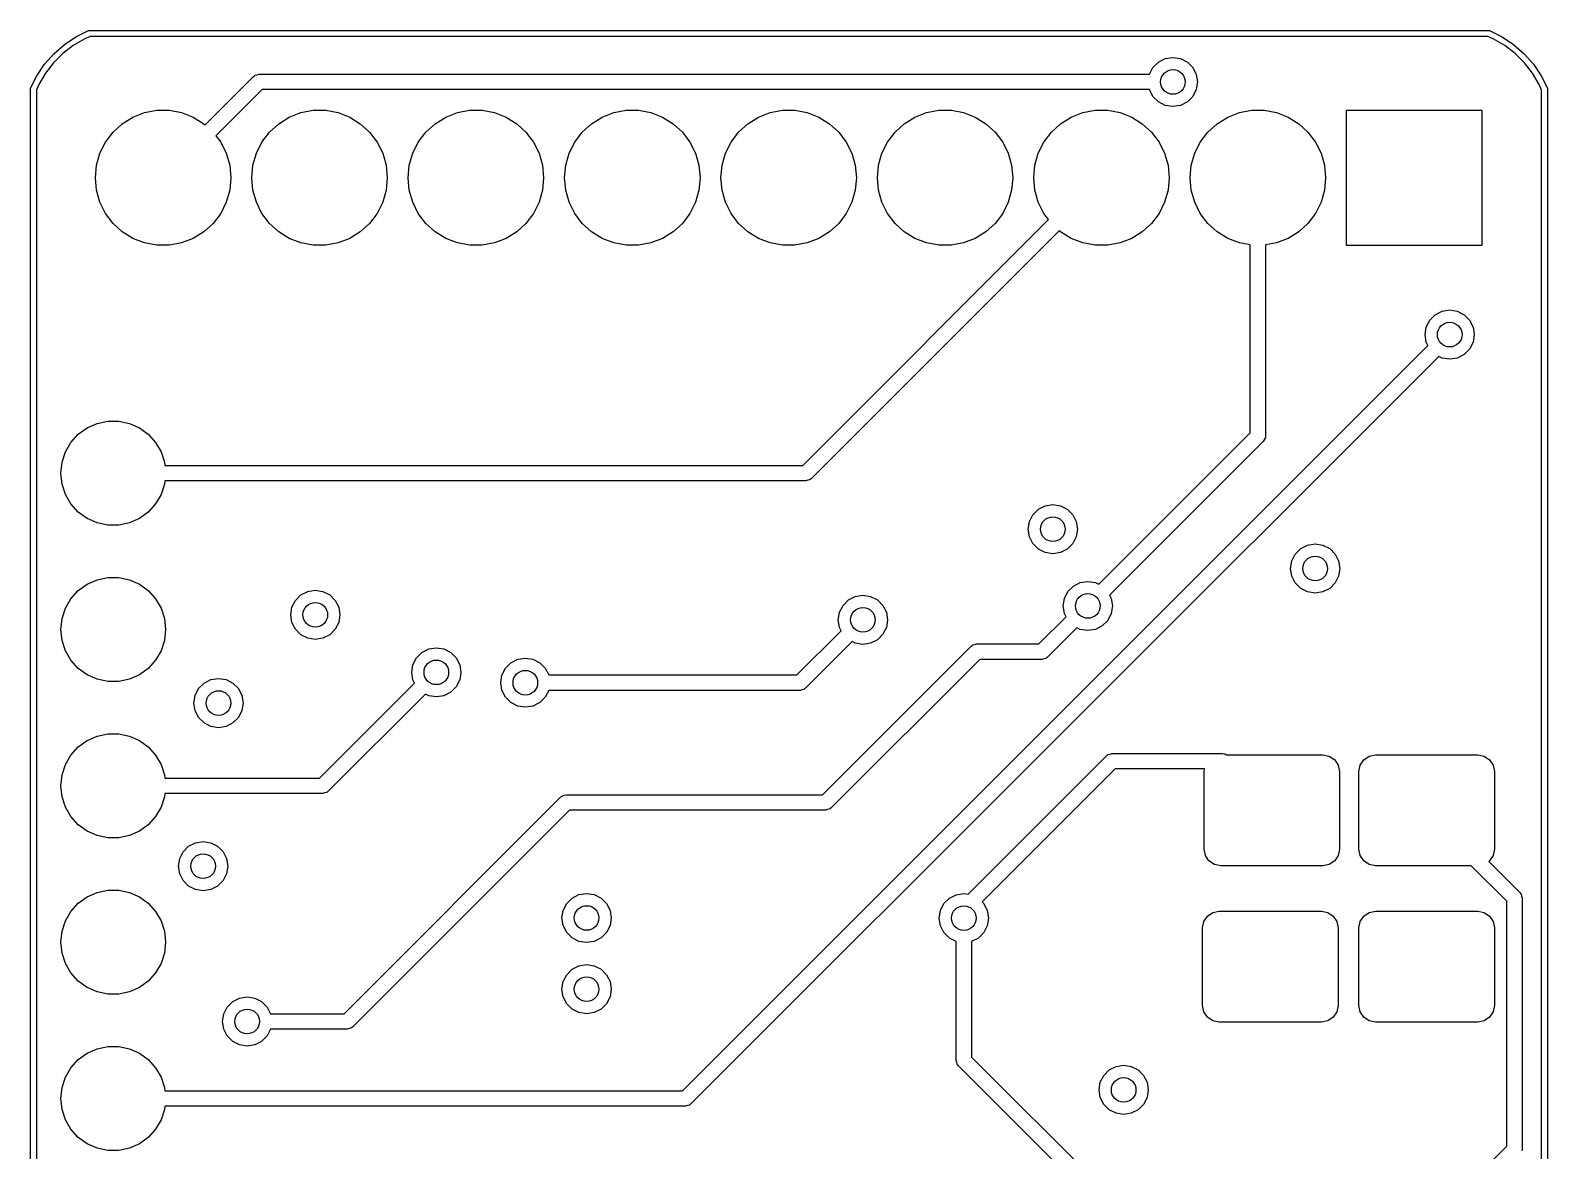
# Model space of a CAD drawing. Extents: x 48.3 to 73, y -74 to -39.4.
# Drawn here: x 48.31 to 72.95, y -57.56 to -39.36 of the extents above; entities that cross this region are included whole.
import ezdxf

# ---------------------------------------------------------------- set-up
doc = ezdxf.new("R2010")
doc.units = 0
doc.layers.add('BLACK', color=7, linetype='CONTINUOUS')

msp = doc.modelspace()

# ---------------------------------------------------------------- linework, layer by layer
at = {"layer": 'BLACK', "linetype": 'CONTINUOUS'}
for p, q in [((49.0512, -39.4626), (49.2551, -39.3624)), ((49.2551, -39.3624), (49.2673, -39.3614)), ((49.2551, -39.3624), (49.2551, -39.3624)), ((49.2673, -39.3614), (49.2741, -39.3586)), ((49.2741, -39.3586), (71.9887, -39.3586)), ((71.9887, -39.3586), (71.9956, -39.3614)), ((71.9956, -39.3614), (72.0078, -39.3624)), ((72.0078, -39.3624), (72.2117, -39.4625)), ((48.6911, -39.738), (48.8621, -39.5885)), ((49.0081, -39.6027), (48.8377, -39.7331)), ((48.8621, -39.5885), (49.0512, -39.4626)), ((49.194, -39.4958), (49.0081, -39.6027)), ((49.2841, -39.4586), (49.194, -39.4958)), ((71.9788, -39.4586), (49.2841, -39.4586)), ((72.0688, -39.4957), (71.9788, -39.4586)), ((72.2548, -39.6027), (72.0688, -39.4957)), ((72.2117, -39.4625), (72.4007, -39.5884)), ((72.4252, -39.733), (72.2548, -39.6027)), ((72.4007, -39.5884), (72.5717, -39.738)), ((48.4146, -40.0972), (48.5411, -39.9086)), ((48.5411, -39.9086), (48.6911, -39.738)), ((48.6858, -39.8845), (48.5549, -40.0545)), ((48.8377, -39.7331), (48.6858, -39.8845)), ((66.5428, -39.9624), (66.6313, -39.8739)), ((66.6313, -39.8739), (66.7428, -39.8171)), ((66.7428, -39.8171), (66.8664, -39.7975)), ((66.8664, -39.7975), (66.99, -39.8171)), ((66.99, -39.8171), (67.1015, -39.8739)), ((67.1015, -39.8739), (67.19, -39.9624)), ((72.5771, -39.8845), (72.4252, -39.733)), ((72.5717, -39.738), (72.7218, -39.9085)), ((72.7079, -40.0545), (72.5771, -39.8845)), ((72.7218, -39.9085), (72.8482, -40.0972)), ((48.3138, -40.3008), (48.4146, -40.0972)), ((48.5549, -40.0545), (48.4474, -40.2402)), ((51.1493, -40.8938), (51.9339, -40.1091)), ((51.9339, -40.1091), (51.9518, -40.0957)), ((51.9518, -40.0957), (51.9547, -40.0923)), ((51.9547, -40.0923), (51.9574, -40.0916)), ((51.9574, -40.0916), (51.9624, -40.0878)), ((51.9624, -40.0878), (51.9926, -40.0812)), ((51.9926, -40.0812), (52.0223, -40.0725)), ((52.0223, -40.0725), (66.4867, -40.0725)), ((66.4867, -40.0725), (66.5428, -39.9624)), ((67.19, -39.9624), (67.2468, -40.0739)), ((67.2468, -40.0739), (67.2664, -40.1975)), ((72.8155, -40.2402), (72.7079, -40.0545)), ((72.8482, -40.0972), (72.949, -40.3008)), ((48.31, -40.32), (48.3128, -40.3131)), ((48.31, -73.0768), (48.31, -40.32)), ((48.3128, -40.3131), (48.3138, -40.3008)), ((48.4474, -40.2402), (48.41, -40.33)), ((48.41, -40.33), (48.41, -73.0668)), ((52.0741, -40.3225), (51.3245, -41.0721)), ((66.4867, -40.3225), (52.0741, -40.3225)), ((66.5428, -40.4326), (66.4867, -40.3225)), ((67.2468, -40.3211), (67.19, -40.4326)), ((67.2664, -40.1975), (67.2468, -40.3211)), ((72.8528, -40.3299), (72.8155, -40.2402)), ((72.8528, -73.0668), (72.8528, -40.3299)), ((72.949, -40.3008), (72.949, -40.3008)), ((72.949, -40.3008), (72.95, -40.3131)), ((72.95, -40.3131), (72.9528, -40.32)), ((72.9528, -40.32), (72.9528, -73.0768)), ((50.1654, -40.6954), (50.3649, -40.6581)), ((50.3649, -40.6581), (50.5679, -40.6581)), ((50.5679, -40.6581), (50.7674, -40.6954)), ((52.7054, -40.6954), (52.9049, -40.6581)), ((52.9049, -40.6581), (53.1079, -40.6581)), ((53.1079, -40.6581), (53.3074, -40.6954)), ((55.2454, -40.6954), (55.4449, -40.6581)), ((55.4449, -40.6581), (55.6479, -40.6581)), ((55.6479, -40.6581), (55.8474, -40.6954)), ((57.7854, -40.6954), (57.9849, -40.6581)), ((57.9849, -40.6581), (58.1879, -40.6581)), ((58.1879, -40.6581), (58.3874, -40.6954)), ((60.3254, -40.6954), (60.5249, -40.6581)), ((60.5249, -40.6581), (60.7279, -40.6581)), ((60.7279, -40.6581), (60.9274, -40.6954)), ((62.8654, -40.6954), (63.0649, -40.6581)), ((63.0649, -40.6581), (63.2679, -40.6581)), ((63.2679, -40.6581), (63.4674, -40.6954)), ((65.4054, -40.6954), (65.6049, -40.6581)), ((65.6049, -40.6581), (65.8079, -40.6581)), ((65.8079, -40.6581), (66.0074, -40.6954)), ((66.6313, -40.5211), (66.5428, -40.4326)), ((66.7428, -40.5779), (66.6313, -40.5211)), ((66.8664, -40.5975), (66.7428, -40.5779)), ((66.99, -40.5779), (66.8664, -40.5975)), ((67.1015, -40.5211), (66.99, -40.5779)), ((67.19, -40.4326), (67.1015, -40.5211)), ((67.9454, -40.6954), (68.1449, -40.6581)), ((68.1449, -40.6581), (68.3479, -40.6581)), ((68.3479, -40.6581), (68.5474, -40.6954)), ((69.6864, -42.8534), (69.6864, -40.6534)), ((69.6864, -40.6534), (71.8864, -40.6534)), ((71.8864, -40.6534), (71.8864, -42.8534)), ((49.6535, -41.0123), (49.8035, -40.8756)), ((49.8035, -40.8756), (49.9761, -40.7687)), ((49.9761, -40.7687), (50.1654, -40.6954)), ((50.7674, -40.6954), (50.9567, -40.7687)), ((50.9567, -40.7687), (51.1293, -40.8756)), ((51.1293, -40.8756), (51.1493, -40.8938)), ((52.1935, -41.0123), (52.3435, -40.8756)), ((52.3435, -40.8756), (52.5161, -40.7687)), ((52.5161, -40.7687), (52.7054, -40.6954)), ((53.3074, -40.6954), (53.4967, -40.7687)), ((53.4967, -40.7687), (53.6693, -40.8756)), ((53.6693, -40.8756), (53.8193, -41.0123)), ((54.7335, -41.0123), (54.8835, -40.8756)), ((54.8835, -40.8756), (55.0561, -40.7687)), ((55.0561, -40.7687), (55.2454, -40.6954)), ((55.8474, -40.6954), (56.0367, -40.7687)), ((56.0367, -40.7687), (56.2093, -40.8756)), ((56.2093, -40.8756), (56.3593, -41.0123)), ((57.2735, -41.0123), (57.4235, -40.8756)), ((57.4235, -40.8756), (57.5961, -40.7687)), ((57.5961, -40.7687), (57.7854, -40.6954)), ((58.3874, -40.6954), (58.5767, -40.7687)), ((58.5767, -40.7687), (58.7493, -40.8756)), ((58.7493, -40.8756), (58.8993, -41.0123)), ((59.8135, -41.0123), (59.9635, -40.8756)), ((59.9635, -40.8756), (60.1361, -40.7687)), ((60.1361, -40.7687), (60.3254, -40.6954)), ((60.9274, -40.6954), (61.1167, -40.7687)), ((61.1167, -40.7687), (61.2893, -40.8756)), ((61.2893, -40.8756), (61.4393, -41.0123)), ((62.3535, -41.0123), (62.5035, -40.8756)), ((62.5035, -40.8756), (62.6761, -40.7687)), ((62.6761, -40.7687), (62.8654, -40.6954)), ((63.4674, -40.6954), (63.6567, -40.7687)), ((63.6567, -40.7687), (63.8293, -40.8756)), ((63.8293, -40.8756), (63.9793, -41.0123)), ((64.8935, -41.0123), (65.0435, -40.8756)), ((65.0435, -40.8756), (65.2161, -40.7687)), ((65.2161, -40.7687), (65.4054, -40.6954)), ((66.0074, -40.6954), (66.1967, -40.7687)), ((66.1967, -40.7687), (66.3693, -40.8756)), ((66.3693, -40.8756), (66.5193, -41.0123)), ((67.4335, -41.0123), (67.5835, -40.8756)), ((67.5835, -40.8756), (67.7561, -40.7687)), ((67.7561, -40.7687), (67.9454, -40.6954)), ((68.5474, -40.6954), (68.7367, -40.7687)), ((68.7367, -40.7687), (68.9093, -40.8756)), ((68.9093, -40.8756), (69.0593, -41.0123)), ((49.5312, -41.1743), (49.6535, -41.0123)), ((51.3245, -41.0721), (51.4017, -41.1743)), ((52.0712, -41.1743), (52.1935, -41.0123)), ((53.8193, -41.0123), (53.9417, -41.1743)), ((54.6112, -41.1743), (54.7335, -41.0123)), ((56.3593, -41.0123), (56.4817, -41.1743)), ((57.1512, -41.1743), (57.2735, -41.0123)), ((58.8993, -41.0123), (59.0217, -41.1743)), ((59.6912, -41.1743), (59.8135, -41.0123)), ((61.4393, -41.0123), (61.5617, -41.1743)), ((62.2312, -41.1743), (62.3535, -41.0123)), ((63.9793, -41.0123), (64.1017, -41.1743)), ((64.7712, -41.1743), (64.8935, -41.0123)), ((66.5193, -41.0123), (66.6417, -41.1743)), ((67.3112, -41.1743), (67.4335, -41.0123)), ((69.0593, -41.0123), (69.1817, -41.1743)), ((49.3851, -41.5513), (49.4407, -41.356)), ((49.4407, -41.356), (49.5312, -41.1743)), ((51.4017, -41.1743), (51.4921, -41.356)), ((51.4921, -41.356), (51.5477, -41.5513)), ((51.9251, -41.5513), (51.9807, -41.356)), ((51.9807, -41.356), (52.0712, -41.1743)), ((53.9417, -41.1743), (54.0321, -41.356)), ((54.0321, -41.356), (54.0877, -41.5513)), ((54.4651, -41.5513), (54.5207, -41.356)), ((54.5207, -41.356), (54.6112, -41.1743)), ((56.4817, -41.1743), (56.5721, -41.356)), ((56.5721, -41.356), (56.6277, -41.5513)), ((57.0052, -41.5513), (57.0607, -41.356)), ((57.0607, -41.356), (57.1512, -41.1743)), ((59.0217, -41.1743), (59.1121, -41.356)), ((59.1121, -41.356), (59.1677, -41.5513)), ((59.5451, -41.5513), (59.6007, -41.356)), ((59.6007, -41.356), (59.6912, -41.1743)), ((61.5617, -41.1743), (61.6521, -41.356)), ((61.6521, -41.356), (61.7077, -41.5513)), ((62.0851, -41.5513), (62.1407, -41.356)), ((62.1407, -41.356), (62.2312, -41.1743)), ((64.1017, -41.1743), (64.1921, -41.356)), ((64.1921, -41.356), (64.2477, -41.5513)), ((64.6251, -41.5513), (64.6807, -41.356)), ((64.6807, -41.356), (64.7712, -41.1743)), ((66.6417, -41.1743), (66.7321, -41.356)), ((66.7321, -41.356), (66.7877, -41.5513)), ((67.1651, -41.5513), (67.2207, -41.356)), ((67.2207, -41.356), (67.3112, -41.1743)), ((69.1817, -41.1743), (69.2721, -41.356)), ((69.2721, -41.356), (69.3277, -41.5513)), ((49.3664, -41.7534), (49.3851, -41.5513)), ((51.5477, -41.5513), (51.5664, -41.7534)), ((51.9064, -41.7534), (51.9251, -41.5513)), ((54.0877, -41.5513), (54.1064, -41.7534)), ((54.4464, -41.7534), (54.4651, -41.5513)), ((56.6277, -41.5513), (56.6464, -41.7534)), ((56.9864, -41.7534), (57.0052, -41.5513)), ((59.1677, -41.5513), (59.1864, -41.7534)), ((59.5264, -41.7534), (59.5451, -41.5513)), ((61.7077, -41.5513), (61.7264, -41.7534)), ((62.0664, -41.7534), (62.0851, -41.5513)), ((64.2477, -41.5513), (64.2664, -41.7534)), ((64.6064, -41.7534), (64.6251, -41.5513)), ((66.7877, -41.5513), (66.8064, -41.7534)), ((67.1464, -41.7534), (67.1651, -41.5513)), ((69.3277, -41.5513), (69.3464, -41.7534)), ((49.3851, -41.9555), (49.3664, -41.7534)), ((51.5664, -41.7534), (51.5477, -41.9555)), ((51.9251, -41.9555), (51.9064, -41.7534)), ((54.1064, -41.7534), (54.0877, -41.9555)), ((54.4651, -41.9555), (54.4464, -41.7534)), ((56.6464, -41.7534), (56.6277, -41.9555)), ((57.0052, -41.9555), (56.9864, -41.7534)), ((59.1864, -41.7534), (59.1677, -41.9555)), ((59.5451, -41.9555), (59.5264, -41.7534)), ((61.7264, -41.7534), (61.7077, -41.9555)), ((62.0851, -41.9555), (62.0664, -41.7534)), ((64.2664, -41.7534), (64.2477, -41.9555)), ((64.6251, -41.9555), (64.6064, -41.7534)), ((66.8064, -41.7534), (66.7877, -41.9555)), ((67.1651, -41.9555), (67.1464, -41.7534)), ((69.3464, -41.7534), (69.3277, -41.9555)), ((49.4407, -42.1507), (49.3851, -41.9555)), ((51.5477, -41.9555), (51.4921, -42.1507)), ((51.9807, -42.1507), (51.9251, -41.9555)), ((54.0877, -41.9555), (54.0321, -42.1507)), ((54.5207, -42.1507), (54.4651, -41.9555)), ((56.6277, -41.9555), (56.5721, -42.1507)), ((57.0607, -42.1507), (57.0052, -41.9555)), ((59.1677, -41.9555), (59.1121, -42.1507)), ((59.6007, -42.1507), (59.5451, -41.9555)), ((61.7077, -41.9555), (61.6521, -42.1507)), ((62.1407, -42.1507), (62.0851, -41.9555)), ((64.2477, -41.9555), (64.1921, -42.1507)), ((64.6807, -42.1507), (64.6251, -41.9555)), ((66.7877, -41.9555), (66.7321, -42.1507)), ((67.2207, -42.1507), (67.1651, -41.9555)), ((69.3277, -41.9555), (69.2721, -42.1507)), ((49.5312, -42.3325), (49.4407, -42.1507)), ((49.6535, -42.4944), (49.5312, -42.3325)), ((51.4017, -42.3325), (51.2793, -42.4944)), ((51.4921, -42.1507), (51.4017, -42.3325)), ((52.0712, -42.3325), (51.9807, -42.1507)), ((52.1935, -42.4944), (52.0712, -42.3325)), ((53.9417, -42.3325), (53.8193, -42.4944)), ((54.0321, -42.1507), (53.9417, -42.3325)), ((54.6112, -42.3325), (54.5207, -42.1507)), ((54.7335, -42.4944), (54.6112, -42.3325)), ((56.4817, -42.3325), (56.3593, -42.4944)), ((56.5721, -42.1507), (56.4817, -42.3325)), ((57.1512, -42.3325), (57.0607, -42.1507)), ((57.2735, -42.4944), (57.1512, -42.3325)), ((59.0217, -42.3325), (58.8993, -42.4944)), ((59.1121, -42.1507), (59.0217, -42.3325)), ((59.6912, -42.3325), (59.6007, -42.1507)), ((59.8135, -42.4944), (59.6912, -42.3325)), ((61.5617, -42.3325), (61.4393, -42.4944)), ((61.6521, -42.1507), (61.5617, -42.3325)), ((62.2312, -42.3325), (62.1407, -42.1507)), ((62.3535, -42.4944), (62.2312, -42.3325)), ((64.1017, -42.3325), (63.9793, -42.4944)), ((64.1921, -42.1507), (64.1017, -42.3325)), ((64.7712, -42.3325), (64.6807, -42.1507)), ((64.8484, -42.4347), (64.7712, -42.3325)), ((66.6417, -42.3325), (66.5193, -42.4944)), ((66.7321, -42.1507), (66.6417, -42.3325)), ((67.3112, -42.3325), (67.2207, -42.1507)), ((67.4335, -42.4944), (67.3112, -42.3325)), ((69.1817, -42.3325), (69.0593, -42.4944)), ((69.2721, -42.1507), (69.1817, -42.3325)), ((49.8035, -42.6312), (49.6535, -42.4944)), ((49.9761, -42.7381), (49.8035, -42.6312)), ((51.1293, -42.6312), (50.9567, -42.7381)), ((51.2793, -42.4944), (51.1293, -42.6312)), ((52.3435, -42.6312), (52.1935, -42.4944)), ((52.5161, -42.7381), (52.3435, -42.6312)), ((53.6693, -42.6312), (53.4967, -42.7381)), ((53.8193, -42.4944), (53.6693, -42.6312)), ((54.8835, -42.6312), (54.7335, -42.4944)), ((55.0561, -42.7381), (54.8835, -42.6312)), ((56.2093, -42.6312), (56.0367, -42.7381)), ((56.3593, -42.4944), (56.2093, -42.6312)), ((57.4235, -42.6312), (57.2735, -42.4944)), ((57.5961, -42.7381), (57.4235, -42.6312)), ((58.7493, -42.6312), (58.5767, -42.7381)), ((58.8993, -42.4944), (58.7493, -42.6312)), ((59.9635, -42.6312), (59.8135, -42.4944)), ((60.1361, -42.7381), (59.9635, -42.6312)), ((60.8546, -46.4284), (64.8484, -42.4347)), ((65.0236, -42.613), (60.9948, -46.6418)), ((61.2893, -42.6312), (61.1167, -42.7381)), ((61.4393, -42.4944), (61.2893, -42.6312)), ((62.5035, -42.6312), (62.3535, -42.4944)), ((62.6761, -42.7381), (62.5035, -42.6312)), ((63.8293, -42.6312), (63.6567, -42.7381)), ((63.9793, -42.4944), (63.8293, -42.6312)), ((65.0435, -42.6312), (65.0236, -42.613)), ((65.2161, -42.7381), (65.0435, -42.6312)), ((66.3693, -42.6312), (66.1967, -42.7381)), ((66.5193, -42.4944), (66.3693, -42.6312)), ((67.5835, -42.6312), (67.4335, -42.4944)), ((67.7561, -42.7381), (67.5835, -42.6312)), ((68.9093, -42.6312), (68.7367, -42.7381)), ((69.0593, -42.4944), (68.9093, -42.6312)), ((50.1654, -42.8114), (49.9761, -42.7381)), ((50.3649, -42.8487), (50.1654, -42.8114)), ((50.5679, -42.8487), (50.3649, -42.8487)), ((50.7674, -42.8114), (50.5679, -42.8487)), ((50.9567, -42.7381), (50.7674, -42.8114)), ((52.7054, -42.8114), (52.5161, -42.7381)), ((52.9049, -42.8487), (52.7054, -42.8114)), ((53.1079, -42.8487), (52.9049, -42.8487)), ((53.3074, -42.8114), (53.1079, -42.8487)), ((53.4967, -42.7381), (53.3074, -42.8114)), ((55.2454, -42.8114), (55.0561, -42.7381)), ((55.4449, -42.8487), (55.2454, -42.8114)), ((55.6479, -42.8487), (55.4449, -42.8487)), ((55.8474, -42.8114), (55.6479, -42.8487)), ((56.0367, -42.7381), (55.8474, -42.8114)), ((57.7854, -42.8114), (57.5961, -42.7381)), ((57.9849, -42.8487), (57.7854, -42.8114)), ((58.1879, -42.8487), (57.9849, -42.8487)), ((58.3874, -42.8114), (58.1879, -42.8487)), ((58.5767, -42.7381), (58.3874, -42.8114)), ((60.3254, -42.8114), (60.1361, -42.7381)), ((60.5249, -42.8487), (60.3254, -42.8114)), ((60.7279, -42.8487), (60.5249, -42.8487)), ((60.9274, -42.8114), (60.7279, -42.8487)), ((61.1167, -42.7381), (60.9274, -42.8114)), ((62.8654, -42.8114), (62.6761, -42.7381)), ((63.0649, -42.8487), (62.8654, -42.8114)), ((63.2679, -42.8487), (63.0649, -42.8487)), ((63.4674, -42.8114), (63.2679, -42.8487)), ((63.6567, -42.7381), (63.4674, -42.8114)), ((65.4054, -42.8114), (65.2161, -42.7381)), ((65.6049, -42.8487), (65.4054, -42.8114)), ((65.8079, -42.8487), (65.6049, -42.8487)), ((66.0074, -42.8114), (65.8079, -42.8487)), ((66.1967, -42.7381), (66.0074, -42.8114)), ((67.9454, -42.8114), (67.7561, -42.7381)), ((68.1214, -42.8443), (67.9454, -42.8114)), ((68.1214, -45.898), (68.1214, -42.8443)), ((68.5474, -42.8114), (68.3714, -42.8443)), ((68.3714, -42.8443), (68.3714, -45.9498)), ((68.7367, -42.7381), (68.5474, -42.8114)), ((71.8864, -42.8534), (69.6864, -42.8534)), ((70.9815, -44.1788), (71.0383, -44.0673)), ((71.0383, -44.0673), (71.1268, -43.9788)), ((71.1268, -43.9788), (71.2383, -43.922)), ((71.2383, -43.922), (71.3619, -43.9024)), ((71.3619, -43.9024), (71.4855, -43.922)), ((71.4855, -43.922), (71.597, -43.9788)), ((71.597, -43.9788), (71.6855, -44.0673)), ((71.6855, -44.0673), (71.7423, -44.1788)), ((70.9619, -44.3024), (70.9815, -44.1788)), ((70.9815, -44.426), (70.9619, -44.3024)), ((71.7423, -44.1788), (71.7619, -44.3024)), ((71.7619, -44.3024), (71.7423, -44.426)), ((58.8991, -56.5884), (71.0085, -44.479)), ((71.0085, -44.479), (70.9815, -44.426)), ((71.6855, -44.5375), (71.597, -44.626)), ((71.7423, -44.426), (71.6855, -44.5375)), ((71.1853, -44.6558), (59.0393, -56.8018)), ((71.2383, -44.6828), (71.1853, -44.6558)), ((71.3619, -44.7024), (71.2383, -44.6828)), ((71.4855, -44.6828), (71.3619, -44.7024)), ((71.597, -44.626), (71.4855, -44.6828)), ((49.0877, -45.9217), (49.2314, -45.8173)), ((49.2314, -45.8173), (49.3938, -45.745)), ((49.3938, -45.745), (49.5676, -45.708)), ((49.5676, -45.708), (49.7453, -45.708)), ((49.7453, -45.708), (49.9191, -45.745)), ((49.9191, -45.745), (50.0814, -45.8173)), ((50.0814, -45.8173), (50.2252, -45.9217)), ((48.8799, -46.2077), (48.9688, -46.0538)), ((48.9688, -46.0538), (49.0877, -45.9217)), ((50.2252, -45.9217), (50.3441, -46.0538)), ((50.3441, -46.0538), (50.4329, -46.2077)), ((65.6616, -48.3578), (68.1214, -45.898)), ((68.3348, -46.0382), (65.8384, -48.5346)), ((68.3496, -46.011), (68.3348, -46.0382)), ((68.3664, -45.985), (68.3496, -46.011)), ((68.3673, -45.9787), (68.3664, -45.985)), ((68.3686, -45.9764), (68.3673, -45.9787)), ((68.3714, -45.9498), (68.3682, -45.9719)), ((68.3682, -45.9719), (68.3686, -45.9764)), ((48.825, -46.3767), (48.8799, -46.2077)), ((50.4329, -46.2077), (50.4878, -46.3767)), ((48.8064, -46.5534), (48.825, -46.3767)), ((48.825, -46.7301), (48.8064, -46.5534)), ((50.4878, -46.3767), (50.4933, -46.4284)), ((50.4933, -46.4284), (60.8546, -46.4284)), ((48.8799, -46.8991), (48.825, -46.7301)), ((50.4878, -46.7301), (50.4329, -46.8991)), ((50.4933, -46.6784), (50.4878, -46.7301)), ((60.9064, -46.6784), (50.4933, -46.6784)), ((60.9361, -46.6697), (60.9064, -46.6784)), ((60.9663, -46.6631), (60.9361, -46.6697)), ((60.9714, -46.6593), (60.9663, -46.6631)), ((60.974, -46.6585), (60.9714, -46.6593)), ((60.9769, -46.6551), (60.974, -46.6585)), ((60.9948, -46.6418), (60.9769, -46.6551)), ((48.9688, -47.053), (48.8799, -46.8991)), ((49.0877, -47.1851), (48.9688, -47.053)), ((50.3441, -47.053), (50.2252, -47.1851)), ((50.4329, -46.8991), (50.3441, -47.053)), ((64.7928, -47.083), (64.9164, -47.0634)), ((64.9164, -47.0634), (65.04, -47.083)), ((49.2314, -47.2895), (49.0877, -47.1851)), ((49.3938, -47.3618), (49.2314, -47.2895)), ((50.0814, -47.2895), (49.9191, -47.3618)), ((50.2252, -47.1851), (50.0814, -47.2895)), ((64.536, -47.3398), (64.5928, -47.2283)), ((64.5928, -47.2283), (64.6813, -47.1398)), ((64.6813, -47.1398), (64.7928, -47.083)), ((65.04, -47.083), (65.1515, -47.1398)), ((65.1515, -47.1398), (65.24, -47.2283)), ((65.24, -47.2283), (65.2968, -47.3398)), ((49.5676, -47.3987), (49.3938, -47.3618)), ((49.7453, -47.3987), (49.5676, -47.3987)), ((49.9191, -47.3618), (49.7453, -47.3987)), ((64.5164, -47.4634), (64.536, -47.3398)), ((64.536, -47.587), (64.5164, -47.4634)), ((65.2968, -47.3398), (65.3164, -47.4634)), ((65.3164, -47.4634), (65.2968, -47.587)), ((64.5928, -47.6985), (64.536, -47.587)), ((64.6813, -47.787), (64.5928, -47.6985)), ((64.7928, -47.8438), (64.6813, -47.787)), ((65.1515, -47.787), (65.04, -47.8438)), ((65.24, -47.6985), (65.1515, -47.787)), ((65.2968, -47.587), (65.24, -47.6985)), ((68.8539, -47.8672), (68.9424, -47.7787)), ((68.9424, -47.7787), (69.0539, -47.7219)), ((69.0539, -47.7219), (69.1775, -47.7023)), ((69.1775, -47.7023), (69.3011, -47.7219)), ((69.3011, -47.7219), (69.4126, -47.7787)), ((69.4126, -47.7787), (69.5011, -47.8672)), ((64.9164, -47.8634), (64.7928, -47.8438)), ((65.04, -47.8438), (64.9164, -47.8634)), ((68.7775, -48.1023), (68.797, -47.9787)), ((68.797, -47.9787), (68.8539, -47.8672)), ((69.5011, -47.8672), (69.5579, -47.9787)), ((69.5579, -47.9787), (69.5775, -48.1023)), ((49.2314, -48.3573), (49.3938, -48.285)), ((49.3938, -48.285), (49.5676, -48.248)), ((49.5676, -48.248), (49.7453, -48.248)), ((49.7453, -48.248), (49.9191, -48.285)), ((49.9191, -48.285), (50.0814, -48.3573)), ((68.797, -48.2259), (68.7775, -48.1023)), ((68.8539, -48.3374), (68.797, -48.2259)), ((69.5579, -48.2259), (69.5011, -48.3374)), ((69.5775, -48.1023), (69.5579, -48.2259)), ((48.9688, -48.5938), (49.0877, -48.4617)), ((49.0877, -48.4617), (49.2314, -48.3573)), ((50.0814, -48.3573), (50.2252, -48.4617)), ((50.2252, -48.4617), (50.3441, -48.5938)), ((52.6144, -48.6198), (52.7029, -48.5313)), ((52.7029, -48.5313), (52.8144, -48.4745)), ((52.8144, -48.4745), (52.938, -48.4549)), ((52.938, -48.4549), (53.0616, -48.4745)), ((53.0616, -48.4745), (53.1731, -48.5313)), ((53.1731, -48.5313), (53.2616, -48.6198)), ((61.7085, -48.5559), (61.8321, -48.5363)), ((61.8321, -48.5363), (61.9557, -48.5559)), ((65.1046, -48.5876), (65.1614, -48.4761)), ((65.1614, -48.4761), (65.2499, -48.3876)), ((65.2499, -48.3876), (65.3614, -48.3308)), ((65.3614, -48.3308), (65.485, -48.3112)), ((65.485, -48.3112), (65.6086, -48.3308)), ((65.6086, -48.3308), (65.6616, -48.3578)), ((65.8384, -48.5346), (65.8654, -48.5876)), ((68.9424, -48.4259), (68.8539, -48.3374)), ((69.0539, -48.4828), (68.9424, -48.4259)), ((69.1775, -48.5023), (69.0539, -48.4828)), ((69.3011, -48.4828), (69.1775, -48.5023)), ((69.4126, -48.4259), (69.3011, -48.4828)), ((69.5011, -48.3374), (69.4126, -48.4259)), ((48.825, -48.9167), (48.8799, -48.7477)), ((48.8799, -48.7477), (48.9688, -48.5938)), ((50.3441, -48.5938), (50.4329, -48.7477)), ((50.4329, -48.7477), (50.4878, -48.9167)), ((52.538, -48.8549), (52.5576, -48.7313)), ((52.5576, -48.7313), (52.6144, -48.6198)), ((53.2616, -48.6198), (53.3184, -48.7313)), ((53.3184, -48.7313), (53.338, -48.8549)), ((61.4517, -48.8127), (61.5085, -48.7012)), ((61.5085, -48.7012), (61.597, -48.6127)), ((61.597, -48.6127), (61.7085, -48.5559)), ((61.9557, -48.5559), (62.0672, -48.6127)), ((62.0672, -48.6127), (62.1557, -48.7012)), ((62.1557, -48.7012), (62.2125, -48.8127)), ((65.085, -48.7112), (65.1046, -48.5876)), ((65.1046, -48.8348), (65.085, -48.7112)), ((65.8654, -48.5876), (65.885, -48.7112)), ((65.885, -48.7112), (65.8654, -48.8348)), ((48.8064, -49.0934), (48.825, -48.9167)), ((50.4878, -48.9167), (50.5064, -49.0934)), ((52.5576, -48.9785), (52.538, -48.8549)), ((52.6144, -49.09), (52.5576, -48.9785)), ((53.3184, -48.9785), (53.2616, -49.09)), ((53.338, -48.8549), (53.3184, -48.9785)), ((61.4321, -48.9363), (61.4517, -48.8127)), ((61.4517, -49.0599), (61.4321, -48.9363)), ((62.2125, -48.8127), (62.2321, -48.9363)), ((62.2321, -48.9363), (62.2125, -49.0599)), ((64.691, -49.3284), (65.1316, -48.8878)), ((65.1316, -48.8878), (65.1046, -48.8348)), ((65.7201, -49.0348), (65.6086, -49.0916)), ((65.8086, -48.9463), (65.7201, -49.0348)), ((65.8654, -48.8348), (65.8086, -48.9463)), ((48.825, -49.2701), (48.8064, -49.0934)), ((48.8799, -49.4391), (48.825, -49.2701)), ((50.4878, -49.2701), (50.4329, -49.4391)), ((50.5064, -49.0934), (50.4878, -49.2701)), ((52.7029, -49.1785), (52.6144, -49.09)), ((52.8144, -49.2353), (52.7029, -49.1785)), ((52.938, -49.2549), (52.8144, -49.2353)), ((53.0616, -49.2353), (52.938, -49.2549)), ((53.1731, -49.1785), (53.0616, -49.2353)), ((53.2616, -49.09), (53.1731, -49.1785)), ((60.7588, -49.8328), (61.4787, -49.1129)), ((61.4787, -49.1129), (61.4517, -49.0599)), ((62.0672, -49.2599), (61.9557, -49.3167)), ((62.1557, -49.1714), (62.0672, -49.2599)), ((62.2125, -49.0599), (62.1557, -49.1714)), ((65.3084, -49.0646), (64.8312, -49.5418)), ((65.3614, -49.0916), (65.3084, -49.0646)), ((65.485, -49.1112), (65.3614, -49.0916)), ((65.6086, -49.0916), (65.485, -49.1112)), ((48.9688, -49.593), (48.8799, -49.4391)), ((50.4329, -49.4391), (50.3441, -49.593)), ((54.5802, -49.5546), (54.6687, -49.4661)), ((54.6687, -49.4661), (54.7802, -49.4093)), ((54.7802, -49.4093), (54.9038, -49.3897)), ((54.9038, -49.3897), (55.0274, -49.4093)), ((55.0274, -49.4093), (55.1389, -49.4661)), ((55.1389, -49.4661), (55.2274, -49.5546)), ((61.6555, -49.2897), (60.899, -50.0462)), ((61.1746, -51.7784), (63.588, -49.365)), ((61.7085, -49.3167), (61.6555, -49.2897)), ((61.8321, -49.3363), (61.7085, -49.3167)), ((61.9557, -49.3167), (61.8321, -49.3363)), ((63.588, -49.365), (63.6059, -49.3516)), ((63.6059, -49.3516), (63.6088, -49.3482)), ((63.6088, -49.3482), (63.6115, -49.3475)), ((63.6115, -49.3475), (63.6165, -49.3437)), ((63.6165, -49.3437), (63.6467, -49.3371)), ((63.6467, -49.3371), (63.6764, -49.3284)), ((63.6764, -49.3284), (64.691, -49.3284)), ((49.0877, -49.7251), (48.9688, -49.593)), ((49.2314, -49.8295), (49.0877, -49.7251)), ((50.2252, -49.7251), (50.0814, -49.8295)), ((50.3441, -49.593), (50.2252, -49.7251)), ((54.5038, -49.7897), (54.5234, -49.6661)), ((54.5234, -49.6661), (54.5802, -49.5546)), ((55.2274, -49.5546), (55.2842, -49.6661)), ((55.2842, -49.6661), (55.3038, -49.7897)), ((55.9689, -49.8342), (56.0257, -49.7227)), ((56.0257, -49.7227), (56.1142, -49.6342)), ((56.1142, -49.6342), (56.2257, -49.5774)), ((56.2257, -49.5774), (56.3493, -49.5578)), ((56.3493, -49.5578), (56.4729, -49.5774)), ((56.4729, -49.5774), (56.5844, -49.6342)), ((56.5844, -49.6342), (56.6729, -49.7227)), ((56.6729, -49.7227), (56.729, -49.8328)), ((63.7282, -49.5784), (61.3148, -51.9918)), ((64.7428, -49.5784), (63.7282, -49.5784)), ((64.7725, -49.5697), (64.7428, -49.5784)), ((64.8027, -49.5631), (64.7725, -49.5697)), ((64.8078, -49.5593), (64.8027, -49.5631)), ((64.8104, -49.5585), (64.8078, -49.5593)), ((64.8133, -49.5551), (64.8104, -49.5585)), ((64.8312, -49.5418), (64.8133, -49.5551)), ((49.3938, -49.9018), (49.2314, -49.8295)), ((49.5676, -49.9387), (49.3938, -49.9018)), ((49.7453, -49.9387), (49.5676, -49.9387)), ((49.9191, -49.9018), (49.7453, -49.9387)), ((50.0814, -49.8295), (49.9191, -49.9018)), ((51.0426, -50.0535), (51.1311, -49.965)), ((51.1311, -49.965), (51.2426, -49.9082)), ((51.2426, -49.9082), (51.3662, -49.8886)), ((51.3662, -49.8886), (51.4898, -49.9082)), ((51.4898, -49.9082), (51.6013, -49.965)), ((51.6013, -49.965), (51.6898, -50.0535)), ((53.0083, -51.5084), (54.5504, -49.9663)), ((54.5234, -49.9133), (54.5038, -49.7897)), ((54.5504, -49.9663), (54.5234, -49.9133)), ((55.2274, -50.0248), (55.1389, -50.1133)), ((55.2842, -49.9133), (55.2274, -50.0248)), ((55.3038, -49.7897), (55.2842, -49.9133)), ((55.9493, -49.9578), (55.9689, -49.8342)), ((55.9689, -50.0814), (55.9493, -49.9578)), ((56.729, -49.8328), (60.7588, -49.8328)), ((50.9662, -50.2886), (50.9858, -50.165)), ((50.9858, -50.165), (51.0426, -50.0535)), ((51.6898, -50.0535), (51.7466, -50.165)), ((51.7466, -50.165), (51.7662, -50.2886)), ((54.7272, -50.1431), (53.1485, -51.7218)), ((54.7802, -50.1701), (54.7272, -50.1431)), ((54.9038, -50.1897), (54.7802, -50.1701)), ((55.0274, -50.1701), (54.9038, -50.1897)), ((55.1389, -50.1133), (55.0274, -50.1701)), ((56.0257, -50.1929), (55.9689, -50.0814)), ((56.1142, -50.2814), (56.0257, -50.1929)), ((56.6729, -50.1929), (56.5844, -50.2814)), ((56.729, -50.0828), (56.6729, -50.1929)), ((60.8106, -50.0828), (56.729, -50.0828)), ((60.8403, -50.0741), (60.8106, -50.0828)), ((60.8705, -50.0675), (60.8403, -50.0741)), ((60.8756, -50.0637), (60.8705, -50.0675)), ((60.8782, -50.0629), (60.8756, -50.0637)), ((60.8811, -50.0595), (60.8782, -50.0629)), ((60.899, -50.0462), (60.8811, -50.0595)), ((50.9858, -50.4122), (50.9662, -50.2886)), ((51.0426, -50.5237), (50.9858, -50.4122)), ((51.7466, -50.4122), (51.6898, -50.5237)), ((51.7662, -50.2886), (51.7466, -50.4122)), ((56.2257, -50.3382), (56.1142, -50.2814)), ((56.3493, -50.3578), (56.2257, -50.3382)), ((56.4729, -50.3382), (56.3493, -50.3578)), ((56.5844, -50.2814), (56.4729, -50.3382)), ((51.1311, -50.6122), (51.0426, -50.5237)), ((51.2426, -50.669), (51.1311, -50.6122)), ((51.3662, -50.6886), (51.2426, -50.669)), ((51.4898, -50.669), (51.3662, -50.6886)), ((51.6013, -50.6122), (51.4898, -50.669)), ((51.6898, -50.5237), (51.6013, -50.6122)), ((48.9688, -51.1338), (49.0877, -51.0017)), ((49.0877, -51.0017), (49.2314, -50.8973)), ((49.2314, -50.8973), (49.3938, -50.825)), ((49.3938, -50.825), (49.5676, -50.788)), ((49.5676, -50.788), (49.7453, -50.788)), ((49.7453, -50.788), (49.9191, -50.825)), ((49.9191, -50.825), (50.0814, -50.8973)), ((50.0814, -50.8973), (50.2252, -51.0017)), ((50.2252, -51.0017), (50.3441, -51.1338)), ((48.8799, -51.2877), (48.9688, -51.1338)), ((50.3441, -51.1338), (50.4329, -51.2877)), ((63.5396, -53.3934), (65.788, -51.145)), ((65.788, -51.145), (65.8059, -51.1316)), ((65.8059, -51.1316), (65.8088, -51.1282)), ((65.8088, -51.1282), (65.8115, -51.1275)), ((65.8115, -51.1275), (65.8165, -51.1237)), ((65.8165, -51.1237), (65.8467, -51.1171)), ((65.8467, -51.1171), (65.8764, -51.1084)), ((65.8764, -51.1084), (67.6753, -51.1084)), ((67.6753, -51.1084), (67.6973, -51.1116)), ((67.6973, -51.1116), (67.7018, -51.1112)), ((67.7018, -51.1112), (67.7042, -51.1125)), ((67.7042, -51.1125), (67.7105, -51.1134)), ((67.7105, -51.1134), (67.7365, -51.1302)), ((67.7365, -51.1302), (67.7386, -51.1313)), ((67.7386, -51.1313), (69.3032, -51.1313)), ((69.3032, -51.1313), (69.4065, -51.1519)), ((69.4065, -51.1519), (69.4941, -51.2104)), ((69.4941, -51.2104), (69.5526, -51.298)), ((69.9087, -51.298), (69.9672, -51.2104)), ((69.9672, -51.2104), (70.0548, -51.1519)), ((70.0548, -51.1519), (70.1581, -51.1313)), ((70.1581, -51.1313), (71.8181, -51.1313)), ((71.8181, -51.1313), (71.9214, -51.1519)), ((71.9214, -51.1519), (72.009, -51.2104)), ((72.009, -51.2104), (72.0676, -51.298)), ((48.8064, -51.6334), (48.825, -51.4567)), ((48.825, -51.4567), (48.8799, -51.2877)), ((50.4329, -51.2877), (50.4878, -51.4567)), ((50.4878, -51.4567), (50.4933, -51.5084)), ((65.9282, -51.3584), (63.767, -53.5196)), ((67.3817, -51.3584), (65.9282, -51.3584)), ((67.3732, -51.4013), (67.3817, -51.3584)), ((67.3732, -52.6613), (67.3732, -51.4013)), ((69.5526, -51.298), (69.5732, -51.4013)), ((69.5732, -51.4013), (69.5732, -52.6613)), ((69.8881, -51.4013), (69.9087, -51.298)), ((69.8881, -52.6613), (69.8881, -51.4013)), ((72.0676, -51.298), (72.0881, -51.4013)), ((72.0881, -51.4013), (72.0881, -52.6613)), ((48.825, -51.8101), (48.8064, -51.6334)), ((50.4933, -51.5084), (53.0083, -51.5084)), ((53.0898, -51.7497), (53.0601, -51.7584)), ((53.12, -51.7431), (53.0898, -51.7497)), ((53.1251, -51.7393), (53.12, -51.7431)), ((53.1277, -51.7385), (53.1251, -51.7393)), ((53.1306, -51.7351), (53.1277, -51.7385)), ((53.1485, -51.7218), (53.1306, -51.7351)), ((48.8799, -51.9791), (48.825, -51.8101)), ((48.9688, -52.133), (48.8799, -51.9791)), ((50.4329, -51.9791), (50.3441, -52.133)), ((50.4878, -51.8101), (50.4329, -51.9791)), ((50.4933, -51.7584), (50.4878, -51.8101)), ((53.0601, -51.7584), (50.4933, -51.7584)), ((53.4058, -55.3372), (56.928, -51.815)), ((56.928, -51.815), (56.9459, -51.8016)), ((56.9459, -51.8016), (56.9488, -51.7982)), ((56.9488, -51.7982), (56.9515, -51.7975)), ((56.9515, -51.7975), (56.9565, -51.7937)), ((56.9565, -51.7937), (56.9867, -51.7871)), ((56.9867, -51.7871), (57.0164, -51.7784)), ((57.0164, -51.7784), (61.1746, -51.7784)), ((61.3148, -51.9918), (61.2969, -52.0051)), ((49.0877, -52.2651), (48.9688, -52.133)), ((50.3441, -52.133), (50.2252, -52.2651)), ((57.0682, -52.0284), (53.5459, -55.5506)), ((61.2264, -52.0284), (57.0682, -52.0284)), ((61.2561, -52.0197), (61.2264, -52.0284)), ((61.2863, -52.0131), (61.2561, -52.0197)), ((61.2914, -52.0093), (61.2863, -52.0131)), ((61.294, -52.0085), (61.2914, -52.0093)), ((61.2969, -52.0051), (61.294, -52.0085)), ((49.2314, -52.3695), (49.0877, -52.2651)), ((49.3938, -52.4418), (49.2314, -52.3695)), ((49.5676, -52.4787), (49.3938, -52.4418)), ((49.7453, -52.4787), (49.5676, -52.4787)), ((49.9191, -52.4418), (49.7453, -52.4787)), ((50.0814, -52.3695), (49.9191, -52.4418)), ((50.2252, -52.2651), (50.0814, -52.3695)), ((50.736, -52.8148), (50.7928, -52.7033)), ((50.7928, -52.7033), (50.8813, -52.6148)), ((50.8813, -52.6148), (50.9928, -52.558)), ((50.9928, -52.558), (51.1164, -52.5384)), ((51.1164, -52.5384), (51.24, -52.558)), ((51.24, -52.558), (51.3515, -52.6148)), ((51.3515, -52.6148), (51.44, -52.7033)), ((51.44, -52.7033), (51.4968, -52.8148)), ((67.3937, -52.7646), (67.3732, -52.6613)), ((69.5732, -52.6613), (69.5526, -52.7646)), ((69.9087, -52.7646), (69.8881, -52.6613)), ((72.0881, -52.6613), (72.0676, -52.7646)), ((50.7164, -52.9384), (50.736, -52.8148)), ((50.736, -53.062), (50.7164, -52.9384)), ((51.4968, -52.8148), (51.5164, -52.9384)), ((51.5164, -52.9384), (51.4968, -53.062)), ((67.4522, -52.8522), (67.3937, -52.7646)), ((67.5398, -52.9107), (67.4522, -52.8522)), ((67.6432, -52.9313), (67.5398, -52.9107)), ((69.3032, -52.9313), (67.6432, -52.9313)), ((69.4065, -52.9107), (69.3032, -52.9313)), ((69.4941, -52.8522), (69.4065, -52.9107)), ((69.5526, -52.7646), (69.4941, -52.8522)), ((69.9672, -52.8522), (69.9087, -52.7646)), ((70.0548, -52.9107), (69.9672, -52.8522)), ((70.1581, -52.9313), (70.0548, -52.9107)), ((71.7113, -52.9313), (70.1581, -52.9313)), ((72.2881, -53.5081), (71.7113, -52.9313)), ((72.009, -52.8522), (71.9951, -52.8615)), ((71.9951, -52.8615), (72.5015, -53.3679)), ((72.0676, -52.7646), (72.009, -52.8522)), ((50.7928, -53.1735), (50.736, -53.062)), ((50.8813, -53.262), (50.7928, -53.1735)), ((51.44, -53.1735), (51.3515, -53.262)), ((51.4968, -53.062), (51.44, -53.1735)), ((49.0877, -53.5417), (49.2314, -53.4373)), ((49.2314, -53.4373), (49.3938, -53.365)), ((49.3938, -53.365), (49.5676, -53.328)), ((49.5676, -53.328), (49.7453, -53.328)), ((49.7453, -53.328), (49.9191, -53.365)), ((49.9191, -53.365), (50.0814, -53.4373)), ((50.0814, -53.4373), (50.2252, -53.5417)), ((50.9928, -53.3188), (50.8813, -53.262)), ((51.1164, -53.3384), (50.9928, -53.3188)), ((51.24, -53.3188), (51.1164, -53.3384)), ((51.3515, -53.262), (51.24, -53.3188)), ((57.0206, -53.5457), (57.1091, -53.4572)), ((57.1091, -53.4572), (57.2206, -53.4004)), ((57.2206, -53.4004), (57.3442, -53.3808)), ((57.3442, -53.3808), (57.4678, -53.4004)), ((57.4678, -53.4004), (57.5793, -53.4572)), ((57.5793, -53.4572), (57.6678, -53.5457)), ((63.1477, -53.5475), (63.2362, -53.459)), ((63.2362, -53.459), (63.3477, -53.4022)), ((63.3477, -53.4022), (63.4713, -53.3826)), ((63.4713, -53.3826), (63.5396, -53.3934)), ((72.5015, -53.3679), (72.5149, -53.3858)), ((72.5149, -53.3858), (72.5183, -53.3887)), ((72.5183, -53.3887), (72.519, -53.3913)), ((72.519, -53.3913), (72.5228, -53.3964)), ((72.5228, -53.3964), (72.5294, -53.4266)), ((72.5294, -53.4266), (72.5381, -53.4563)), ((72.5381, -53.4563), (72.5381, -57.5417)), ((48.8799, -53.8277), (48.9688, -53.6738)), ((48.9688, -53.6738), (49.0877, -53.5417)), ((50.2252, -53.5417), (50.3441, -53.6738)), ((50.3441, -53.6738), (50.4329, -53.8277)), ((56.9442, -53.7808), (56.9638, -53.6572)), ((56.9638, -53.6572), (57.0206, -53.5457)), ((57.6678, -53.5457), (57.7246, -53.6572)), ((57.7246, -53.6572), (57.7442, -53.7808)), ((63.0713, -53.7826), (63.0909, -53.659)), ((63.0909, -53.659), (63.1477, -53.5475)), ((63.767, -53.5196), (63.7949, -53.5475)), ((63.7949, -53.5475), (63.8517, -53.659)), ((63.8517, -53.659), (63.8713, -53.7826)), ((67.4272, -53.7504), (67.5148, -53.6919)), ((67.5148, -53.6919), (67.6181, -53.6713)), ((67.6181, -53.6713), (69.2781, -53.6713)), ((69.2781, -53.6713), (69.3814, -53.6919)), ((69.3814, -53.6919), (69.469, -53.7504)), ((69.9672, -53.7504), (70.0548, -53.6919)), ((70.0548, -53.6919), (70.1581, -53.6713)), ((70.1581, -53.6713), (71.8181, -53.6713)), ((71.8181, -53.6713), (71.9214, -53.6919)), ((71.9214, -53.6919), (72.009, -53.7504)), ((72.2881, -57.4899), (72.2881, -53.5081)), ((48.825, -53.9967), (48.8799, -53.8277)), ((50.4329, -53.8277), (50.4878, -53.9967)), ((56.9638, -53.9044), (56.9442, -53.7808)), ((57.0206, -54.0159), (56.9638, -53.9044)), ((57.7246, -53.9044), (57.6678, -54.0159)), ((57.7442, -53.7808), (57.7246, -53.9044)), ((63.0909, -53.9062), (63.0713, -53.7826)), ((63.1477, -54.0177), (63.0909, -53.9062)), ((63.8517, -53.9062), (63.7949, -54.0177)), ((63.8713, -53.7826), (63.8517, -53.9062)), ((67.3481, -53.9413), (67.3687, -53.838)), ((67.3481, -55.2013), (67.3481, -53.9413)), ((67.3687, -53.838), (67.4272, -53.7504)), ((69.469, -53.7504), (69.5276, -53.838)), ((69.5276, -53.838), (69.5481, -53.9413)), ((69.5481, -53.9413), (69.5481, -55.2013)), ((69.8881, -53.9413), (69.9087, -53.838)), ((69.8881, -55.2013), (69.8881, -53.9413)), ((69.9087, -53.838), (69.9672, -53.7504)), ((72.009, -53.7504), (72.0676, -53.838)), ((72.0676, -53.838), (72.0881, -53.9413)), ((72.0881, -53.9413), (72.0881, -55.2013)), ((48.8064, -54.1734), (48.825, -53.9967)), ((48.825, -54.3501), (48.8064, -54.1734)), ((50.4878, -53.9967), (50.5064, -54.1734)), ((50.5064, -54.1734), (50.4878, -54.3501)), ((57.1091, -54.1044), (57.0206, -54.0159)), ((57.2206, -54.1612), (57.1091, -54.1044)), ((57.3442, -54.1808), (57.2206, -54.1612)), ((57.4678, -54.1612), (57.3442, -54.1808)), ((57.5793, -54.1044), (57.4678, -54.1612)), ((57.6678, -54.0159), (57.5793, -54.1044)), ((63.2362, -54.1062), (63.1477, -54.0177)), ((63.3463, -54.1623), (63.2362, -54.1062)), ((63.3463, -56.0933), (63.3463, -54.1623)), ((63.7064, -54.1062), (63.5963, -54.1623)), ((63.5963, -54.1623), (63.5963, -56.0415)), ((63.7949, -54.0177), (63.7064, -54.1062)), ((48.8799, -54.5191), (48.825, -54.3501)), ((50.4878, -54.3501), (50.4329, -54.5191)), ((48.9688, -54.673), (48.8799, -54.5191)), ((49.0877, -54.8051), (48.9688, -54.673)), ((50.3441, -54.673), (50.2252, -54.8051)), ((50.4329, -54.5191), (50.3441, -54.673)), ((56.9638, -54.8142), (57.0206, -54.7027)), ((57.0206, -54.7027), (57.1091, -54.6142)), ((57.1091, -54.6142), (57.2206, -54.5574)), ((57.2206, -54.5574), (57.3442, -54.5378)), ((57.3442, -54.5378), (57.4678, -54.5574)), ((57.4678, -54.5574), (57.5793, -54.6142)), ((57.5793, -54.6142), (57.6678, -54.7027)), ((57.6678, -54.7027), (57.7246, -54.8142)), ((49.2314, -54.9095), (49.0877, -54.8051)), ((49.3938, -54.9818), (49.2314, -54.9095)), ((50.0814, -54.9095), (49.9191, -54.9818)), ((50.2252, -54.8051), (50.0814, -54.9095)), ((56.9442, -54.9378), (56.9638, -54.8142)), ((56.9638, -55.0614), (56.9442, -54.9378)), ((57.7246, -54.8142), (57.7442, -54.9378)), ((57.7442, -54.9378), (57.7246, -55.0614)), ((49.5676, -55.0187), (49.3938, -54.9818)), ((49.7453, -55.0187), (49.5676, -55.0187)), ((49.9191, -54.9818), (49.7453, -55.0187)), ((51.5075, -55.2271), (51.596, -55.1386)), ((51.596, -55.1386), (51.7075, -55.0818)), ((51.7075, -55.0818), (51.8311, -55.0622)), ((51.8311, -55.0622), (51.9547, -55.0818)), ((51.9547, -55.0818), (52.0662, -55.1386)), ((52.0662, -55.1386), (52.1547, -55.2271)), ((57.0206, -55.1729), (56.9638, -55.0614)), ((57.1091, -55.2614), (57.0206, -55.1729)), ((57.6678, -55.1729), (57.5793, -55.2614)), ((57.7246, -55.0614), (57.6678, -55.1729)), ((51.4311, -55.4622), (51.4506, -55.3386)), ((51.4506, -55.3386), (51.5075, -55.2271)), ((52.1547, -55.2271), (52.2108, -55.3372)), ((52.2108, -55.3372), (53.4058, -55.3372)), ((57.2206, -55.3182), (57.1091, -55.2614)), ((57.3442, -55.3378), (57.2206, -55.3182)), ((57.4678, -55.3182), (57.3442, -55.3378)), ((57.5793, -55.2614), (57.4678, -55.3182)), ((67.3687, -55.3046), (67.3481, -55.2013)), ((67.4272, -55.3922), (67.3687, -55.3046)), ((67.5148, -55.4507), (67.4272, -55.3922)), ((69.469, -55.3922), (69.3814, -55.4507)), ((69.5276, -55.3046), (69.469, -55.3922)), ((69.5481, -55.2013), (69.5276, -55.3046)), ((69.9087, -55.3046), (69.8881, -55.2013)), ((69.9672, -55.3922), (69.9087, -55.3046)), ((70.0548, -55.4507), (69.9672, -55.3922)), ((72.009, -55.3922), (71.9214, -55.4507)), ((72.0676, -55.3046), (72.009, -55.3922)), ((72.0881, -55.2013), (72.0676, -55.3046)), ((51.4506, -55.5859), (51.4311, -55.4622)), ((51.5075, -55.6974), (51.4506, -55.5859)), ((52.2108, -55.5872), (52.1547, -55.6974)), ((53.4576, -55.5872), (52.2108, -55.5872)), ((53.4872, -55.5785), (53.4576, -55.5872)), ((53.5175, -55.572), (53.4872, -55.5785)), ((53.5225, -55.5682), (53.5175, -55.572)), ((53.5251, -55.5674), (53.5225, -55.5682)), ((53.5281, -55.564), (53.5251, -55.5674)), ((53.5459, -55.5506), (53.5281, -55.564)), ((67.6181, -55.4713), (67.5148, -55.4507)), ((69.2781, -55.4713), (67.6181, -55.4713)), ((69.3814, -55.4507), (69.2781, -55.4713)), ((70.1581, -55.4713), (70.0548, -55.4507)), ((71.8181, -55.4713), (70.1581, -55.4713)), ((71.9214, -55.4507), (71.8181, -55.4713)), ((49.2314, -55.9773), (49.3938, -55.905)), ((49.3938, -55.905), (49.5676, -55.868)), ((49.5676, -55.868), (49.7453, -55.868)), ((49.7453, -55.868), (49.9191, -55.905)), ((49.9191, -55.905), (50.0814, -55.9773)), ((51.596, -55.7858), (51.5075, -55.6974)), ((51.7075, -55.8427), (51.596, -55.7858)), ((51.8311, -55.8622), (51.7075, -55.8427)), ((51.9547, -55.8427), (51.8311, -55.8622)), ((52.0662, -55.7858), (51.9547, -55.8427)), ((52.1547, -55.6974), (52.0662, -55.7858)), ((48.9688, -56.2138), (49.0877, -56.0817)), ((49.0877, -56.0817), (49.2314, -55.9773)), ((50.0814, -55.9773), (50.2252, -56.0817)), ((50.2252, -56.0817), (50.3441, -56.2138)), ((63.355, -56.123), (63.3463, -56.0933)), ((63.3616, -56.1532), (63.355, -56.123)), ((63.3654, -56.1582), (63.3616, -56.1532)), ((63.3662, -56.1609), (63.3654, -56.1582)), ((63.3696, -56.1638), (63.3662, -56.1609)), ((63.3829, -56.1817), (63.3696, -56.1638)), ((65.473, -58.2718), (63.3829, -56.1817)), ((63.5963, -56.0415), (65.6132, -58.0584)), ((65.9432, -56.1935), (66.0668, -56.1739)), ((66.0668, -56.1739), (66.1904, -56.1935)), ((48.825, -56.5367), (48.8799, -56.3677)), ((48.8799, -56.3677), (48.9688, -56.2138)), ((50.3441, -56.2138), (50.4329, -56.3677)), ((50.4329, -56.3677), (50.4878, -56.5367)), ((65.6864, -56.4503), (65.7432, -56.3388)), ((65.7432, -56.3388), (65.8317, -56.2503)), ((65.8317, -56.2503), (65.9432, -56.1935)), ((66.1904, -56.1935), (66.3019, -56.2503)), ((66.3019, -56.2503), (66.3904, -56.3388)), ((66.3904, -56.3388), (66.4472, -56.4503)), ((48.8064, -56.7134), (48.825, -56.5367)), ((50.4878, -56.5367), (50.4933, -56.5884)), ((50.4933, -56.5884), (58.8991, -56.5884)), ((65.6668, -56.5739), (65.6864, -56.4503)), ((65.6864, -56.6975), (65.6668, -56.5739)), ((66.4472, -56.4503), (66.4668, -56.5739)), ((66.4668, -56.5739), (66.4472, -56.6975)), ((48.825, -56.8901), (48.8064, -56.7134)), ((48.8799, -57.0591), (48.825, -56.8901)), ((50.4878, -56.8901), (50.4329, -57.0591)), ((50.4933, -56.8384), (50.4878, -56.8901)), ((58.9509, -56.8384), (50.4933, -56.8384)), ((58.9806, -56.8297), (58.9509, -56.8384)), ((59.0108, -56.8231), (58.9806, -56.8297)), ((59.0159, -56.8193), (59.0108, -56.8231)), ((59.0185, -56.8185), (59.0159, -56.8193)), ((59.0214, -56.8151), (59.0185, -56.8185)), ((59.0393, -56.8018), (59.0214, -56.8151)), ((65.7432, -56.809), (65.6864, -56.6975)), ((65.8317, -56.8975), (65.7432, -56.809)), ((65.9432, -56.9543), (65.8317, -56.8975)), ((66.3019, -56.8975), (66.1904, -56.9543)), ((66.3904, -56.809), (66.3019, -56.8975)), ((66.4472, -56.6975), (66.3904, -56.809)), ((48.9688, -57.213), (48.8799, -57.0591)), ((50.4329, -57.0591), (50.3441, -57.213)), ((66.0668, -56.9739), (65.9432, -56.9543)), ((66.1904, -56.9543), (66.0668, -56.9739)), ((49.0877, -57.3451), (48.9688, -57.213)), ((49.2314, -57.4495), (49.0877, -57.3451)), ((50.2252, -57.3451), (50.0814, -57.4495)), ((50.3441, -57.213), (50.2252, -57.3451)), ((49.3938, -57.5218), (49.2314, -57.4495)), ((49.5676, -57.5587), (49.3938, -57.5218)), ((49.7453, -57.5587), (49.5676, -57.5587)), ((49.9191, -57.5218), (49.7453, -57.5587)), ((50.0814, -57.4495), (49.9191, -57.5218)), ((71.818, -57.96), (72.2881, -57.4899)), ((72.5381, -57.5417), (72.5349, -57.5638))]:
    msp.add_line(p, q, dxfattribs=at)
at = {"layer": 'BLACK'}
for centre in [(66.8664, -40.1975), (71.3619, -44.3024), (64.9164, -47.4634), (69.1775, -48.1023), (65.485, -48.7112), (52.938, -48.8549), (61.8321, -48.9363), (54.9038, -49.7897), (56.3493, -49.9578), (51.3662, -50.2886), (51.1164, -52.9384), (57.3442, -53.7808), (63.4713, -53.7826), (57.3442, -54.9378), (51.8311, -55.4622), (66.0668, -56.5739)]:
    msp.add_circle(centre, 0.2, dxfattribs=at)

doc.saveas('drawing.dxf')
